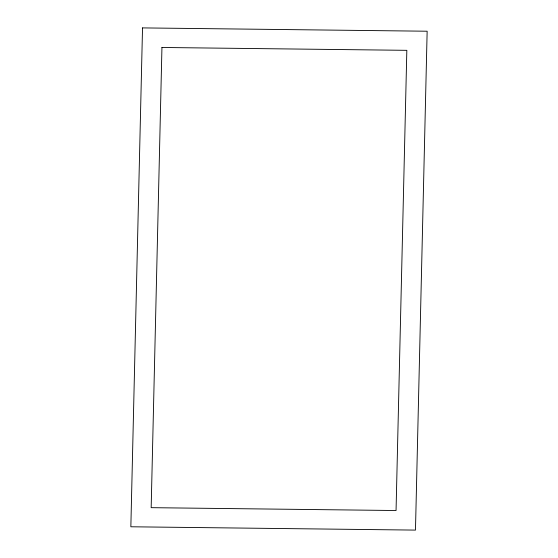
<?xml version="1.0" encoding="UTF-8"?>
<svg xmlns="http://www.w3.org/2000/svg" width="558" height="558" viewBox="0 0 558 558"><rect width="100%" height="100%" fill="white"/><g stroke="black" fill="none" stroke-linecap="round" stroke-linejoin="round"><path stroke-width="0.84" d="M142.527 27.9L130.851 526.78L415.473 530.1L427.149 31.22L142.527 27.9M161.946 47.479L151.169 507.668L396.054 510.521L406.831 50.332L161.946 47.479"/></g></svg>
